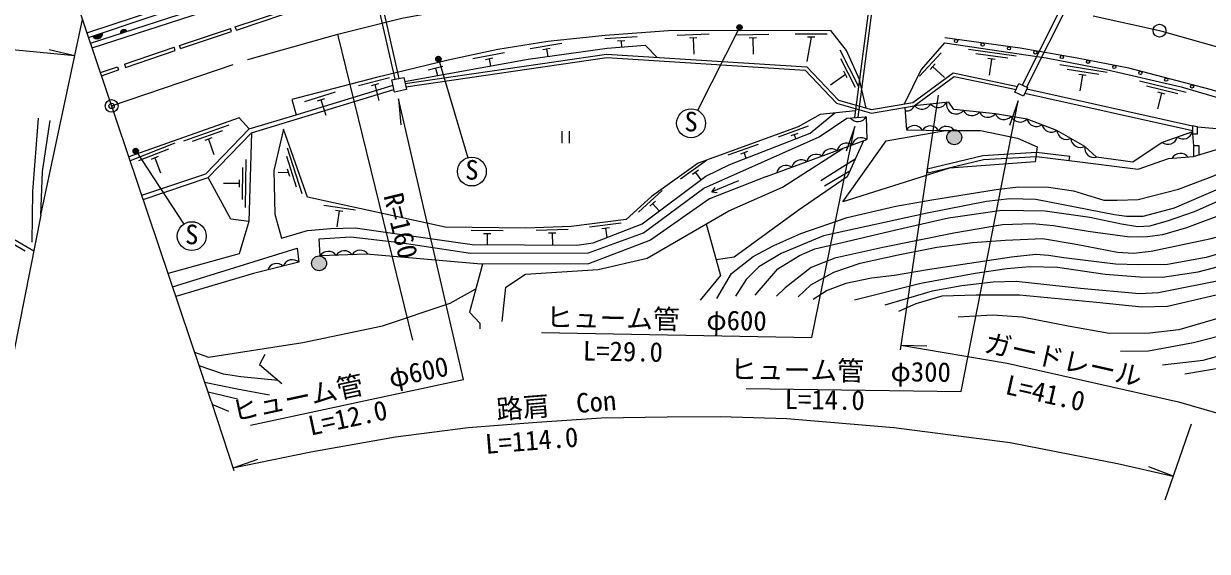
# Model space of a CAD drawing. Units: millimetres at full size, sheet at 1:1000; details may follow other scales. Extents: x 40000 to 680000, y 20000 to 380000.
# Drawn here: x 363040 to 473739, y 260875 to 310249 of the extents above; entities that cross this region are included whole.
import ezdxf
from ezdxf.enums import TextEntityAlignment as Align

# ---------------------------------------------------------------- set-up
doc = ezdxf.new("R2010")
doc.units = ezdxf.units.MM
doc.header["$LTSCALE"] = 1000
doc.header["$PDMODE"] = 32
doc.header["$PDSIZE"] = 500
doc.linetypes.add('CHAIN', pattern=[18.5, 12, -1.5, 3.5, -1.5])
for name, color, linetype, lineweight in [('M-BGD', 7, 'Continuous', 25), ('M-BGD-EXST', 7, 'Continuous', 25), ('M-BMK', 2, 'CHAIN', 13), ('M-BMK-OTRS', 5, 'Continuous', 25), ('M-BMK-SRVR', 3, 'Continuous', 25), ('M-STR-HTXT', 7, 'Continuous', 13)]:
    doc.layers.add(name, color=color, linetype=linetype, lineweight=lineweight)
doc.layers.add('M-OTRS', color=6, linetype='Continuous')
doc.styles.add('ＭＳ ゴシック', font='')
doc.styles.get('ＭＳ ゴシック').set_extended_font_data('MS Gothic')

msp = doc.modelspace()

# ---------------------------------------------------------------- hatches: boundary and pattern name
at = {"layer": 'M-BGD'}
for points in [[(370415, 309398), (369475, 309082, 0.82183)], [(372091, 309337), (372686, 309529, 0.84072)], [(450773, 299616, -1), (449373, 299616, -1)], [(391364, 287823, -1), (389964, 287823, -1)]]:
    msp.add_hatch(color=256, dxfattribs=at).paths.add_polyline_path(points)
at = {"layer": 'M-BGD-EXST'}
for points in [[(430206, 310017, -1), (429767, 309778, -1)], [(402041, 307070, -1), (401601, 306830, -1)], [(373736, 298460, -1), (373296, 298221, -1)]]:
    msp.add_hatch(color=256, dxfattribs=at).paths.add_polyline_path(points)

# ---------------------------------------------------------------- linework, layer by layer
at = {"layer": 'M-BGD'}
for p, q in [((440766, 301459), (444508, 329985)), ((441091, 301485), (444826, 329958)), ((462551, 316718), (456412, 304501)), ((463017, 316662), (456814, 304315)), ((397792, 305045), (395340, 315811)), ((398163, 305125), (395711, 315891)), ((369111, 308960), (380538, 312806)), ((382835, 309952), (387281, 311426)), ((382934, 309652), (387374, 311124)), ((377600, 308217), (382378, 309800)), ((377700, 307917), (382477, 309500)), ((382477, 309500), (382378, 309800)), ((382934, 309652), (382835, 309952)), ((420402, 309002), (417406, 308834)), ((427146, 309266), (424148, 309145)), ((426009, 308920), (425309, 308892)), ((425659, 308906), (425720, 307407)), ((432737, 309224), (429737, 309188)), ((431591, 308910), (430891, 308902)), ((431241, 308906), (431259, 307406)), ((438194, 309272), (435194, 309272)), ((436694, 308972), (436287, 306706)), ((437044, 308972), (436344, 308972)), ((372456, 306445), (377100, 308051)), ((372559, 306147), (377201, 307751)), ((377201, 307751), (377100, 308051)), ((377700, 307917), (377600, 308217)), ((413363, 308405), (410408, 307885)), ((412282, 307910), (411593, 307789)), ((411938, 307849), (412057, 307171)), ((419270, 308638), (418571, 308599)), ((418921, 308618), (418952, 308064)), ((441143, 304331), (439407, 307760)), ((455857, 307222), (451398, 307829)), ((407997, 307520), (405051, 306955)), ((406924, 307009), (406236, 306877)), ((406580, 306943), (406707, 306281)), ((440833, 304279), (439478, 306955)), ((448851, 307530), (446807, 305335)), ((455073, 307026), (452101, 307431)), ((453893, 306884), (453200, 306978)), ((453546, 306931), (453344, 305445)), ((370216, 305671), (371811, 306222)), ((370319, 305372), (371914, 305924)), ((371811, 306222), (371914, 305924)), ((372456, 306445), (372559, 306147)), ((402247, 306233), (400885, 305911)), ((401566, 306072), (401727, 305391)), ((440046, 305169), (439730, 305794)), ((448287, 306484), (447810, 305972)), ((448048, 306228), (449146, 305206)), ((464374, 305675), (459931, 306388)), ((463586, 305498), (460624, 305973)), ((397247, 305190), (394347, 304423)), ((396212, 304606), (395535, 304427)), ((395874, 304516), (396257, 303066)), ((439888, 305482), (438486, 304491)), ((462403, 305384), (461712, 305495)), ((462058, 305439), (461820, 303958)), ((471773, 303804), (467399, 304861)), ((392173, 303848), (389312, 302944)), ((456674, 303751), (472349, 300249)), ((456852, 304136), (472349, 300674)), ((470974, 303688), (468058, 304393)), ((469445, 303749), (469093, 302291)), ((469786, 303667), (469105, 303831)), ((388114, 303148), (388528, 301726)), ((391167, 303215), (390499, 303004)), ((390833, 303110), (391285, 301680)), ((382239, 300747), (377993, 299256)), ((381631, 300216), (378801, 299221)), ((413385, 300196), (413385, 299079)), ((414052, 300196), (414052, 299079)), ((436420, 300655), (433599, 299634)), ((472813, 300605), (472349, 300674)), ((377166, 299069), (372985, 297406)), ((380645, 299551), (379985, 299319)), ((380315, 299435), (380812, 298020)), ((431719, 298953), (428898, 297932)), ((432504, 295941), (441910, 299412)), ((435441, 299982), (434783, 299743)), ((435112, 299862), (435249, 299485)), ((472350, 299934), (472459, 298820)), ((376580, 298513), (373792, 297404)), ((375622, 297809), (374972, 297550)), ((388567, 294947), (387666, 297808)), ((389079, 294322), (387726, 298614)), ((430740, 298280), (430081, 298042)), ((430410, 298161), (430592, 297659)), ((460829, 297458), (460874, 297836)), ((472459, 297807), (474803, 298538)), ((375297, 297680), (375851, 296286)), ((383508, 293791), (383537, 296791)), ((383801, 293038), (383844, 297538)), ((426913, 297450), (424475, 295702)), ((437597, 295568), (440816, 297611)), ((447620, 296306), (447533, 296676)), ((383219, 294944), (383226, 295644)), ((387830, 296287), (386838, 296318)), ((387936, 295954), (387725, 296621)), ((426153, 296536), (425584, 296128)), ((425869, 296332), (426369, 295634)), ((437924, 295065), (440302, 296490)), ((383223, 295294), (381723, 295308)), ((422766, 294639), (420546, 292622)), ((427400, 294513), (427902, 294449)), ((422117, 293644), (421599, 293173)), ((421858, 293409), (422483, 292720)), ((394075, 292812), (391105, 293240)), ((392894, 292679), (392201, 292779)), ((392547, 292729), (392334, 291244)), ((418921, 291591), (415944, 291222)), ((417817, 291152), (417122, 291066)), ((390755, 288517), (390667, 290116)), ((407887, 290874), (404887, 290905)), ((406734, 290586), (406034, 290593)), ((406384, 290589), (406374, 289569)), ((413957, 291003), (410959, 290889)), ((412819, 290659), (412120, 290633)), ((412470, 290646), (412512, 289530)), ((417469, 291109), (417578, 290236)), ((361525, 289949), (363179, 288998)), ((383032, 275106), (380279, 275780)), ((382214, 273959), (380669, 274611))]:
    msp.add_line(p, q, dxfattribs=at)
for points in [[(369294, 308438), (380672, 312097), (389121, 314680), (394961, 316419)], [(369436, 307995), (380811, 311654), (389255, 314235), (395059, 315963)], [(368962, 309404), (380418, 313198), (380883, 311676)], [(441837, 302351), (441218, 305018), (440006, 307745), (438519, 309615), (423359, 309568), (417423, 309127), (412048, 308575), (407391, 307825), (402739, 306832), (396045, 305224), (388114, 303148)], [(488952, 298964), (479868, 302269), (474135, 304046), (466397, 306084), (461568, 307033), (456223, 307955), (449186, 308933)], [(398671, 304836), (410231, 306914), (417625, 307955), (421156, 308244), (422294, 307092)], [(445405, 302734), (446987, 305918), (449176, 308445), (458658, 307038), (464272, 305956), (471290, 304334), (479136, 302030), (482561, 300955), (482987, 300585)], [(398711, 304650), (417552, 307393), (436284, 306204), (439234, 303087), (442335, 302211), (446200, 302869), (449974, 305659), (455993, 304372)], [(398779, 304335), (417565, 307069), (436137, 305891), (439061, 302801), (442317, 301881), (446330, 302565), (450049, 305314), (455854, 304073)], [(311220, 305308), (311876, 305696), (312689, 305757), (319190, 302159), (328356, 294509), (333400, 292055), (352631, 289667), (361734, 290301), (363985, 289005)], [(374083, 294190), (380083, 296206), (384134, 300399), (388528, 301726), (397588, 304492)], [(374213, 293802), (380308, 295850), (384354, 300038), (388647, 301334), (397674, 304091)], [(445454, 302415), (445592, 300323), (449266, 300242)], [(463387, 297742), (462276, 298751), (459679, 300252), (456878, 301327), (453917, 301810), (450023, 302217), (449568, 302911), (446330, 302565)], [(364380, 301411), (363852, 294542), (363814, 289813)], [(364645, 292338), (364815, 296425), (365514, 301190)], [(384134, 300399), (383192, 301444), (372866, 297803)], [(387354, 300362), (386432, 296501), (386537, 292433), (387154, 290191), (389577, 290898), (391760, 291094), (394056, 291147), (404985, 289572), (414775, 289518), (416308, 289743), (420887, 291523), (426836, 295985), (429069, 297062), (436609, 300018), (438903, 301891)], [(390667, 290116), (393624, 290313), (398220, 289757), (404824, 288759), (415874, 288815), (421013, 290688), (426639, 294849), (437445, 299675), (440024, 301399), (441846, 301546), (441910, 299412)], [(440849, 302093), (437528, 301748), (435475, 300594), (426125, 297210), (421753, 294076), (419372, 291913), (414246, 291278), (410008, 291117), (402463, 291193)], [(384354, 300038), (384109, 291727), (383183, 288717), (376550, 286860)], [(402463, 291193), (389597, 294024), (387354, 300362)], [(472349, 300143), (469521, 299141), (466772, 297304), (463387, 297742)], [(472349, 300674), (472350, 299934), (472813, 299934), (472813, 300605)], [(472813, 300605), (474606, 300433), (474803, 298538)], [(441587, 299293), (440045, 295929), (435471, 292760), (429500, 288407), (427806, 288159)], [(407793, 282386), (408123, 285603), (409963, 286810), (416781, 287249), (421337, 288312), (429002, 292741), (433996, 294959), (439642, 298575)], [(427869, 284517), (429250, 286881), (431279, 288462), (433188, 289498), (435711, 290603), (440041, 292115), (444610, 293172), (447969, 293772), (453995, 294726), (456081, 294982), (458889, 294957), (461237, 294598), (464070, 293749), (465317, 293721), (467259, 293787), (471045, 294750), (474240, 295988), (478749, 297899), (480572, 298446)], [(485536, 298105), (480995, 297376), (479241, 296800), (474761, 294756), (470646, 293000), (467717, 292219), (466174, 292202), (465047, 292371), (457696, 293805), (455272, 293856), (453081, 293610), (447549, 292507), (437845, 290388), (433895, 288758), (431801, 287488), (430625, 286301), (429606, 284748)], [(447533, 296676), (452758, 297907), (457759, 298213), (460874, 297836)], [(447620, 296306), (452814, 297529), (457748, 297832), (460829, 297458)], [(460829, 297458), (467285, 296626), (470097, 297631), (472459, 297807)], [(472962, 297964), (472961, 298820), (472459, 298820), (472459, 297807)], [(431440, 284831), (433573, 287307), (435603, 288552), (437037, 289183), (440006, 289873), (444616, 290953), (449538, 292075), (454509, 292812), (458564, 292736), (462750, 292137), (465714, 291516), (467248, 291270), (468359, 291346), (470000, 291813), (472535, 292660), (476403, 294399), (480459, 295977), (482663, 296630), (483638, 296850), (485112, 297046)], [(384109, 291727), (382410, 291960), (380308, 295850)], [(432504, 295941), (427188, 293846), (421662, 290006), (415859, 287779), (405816, 287760), (395110, 288675), (390755, 288517)], [(485649, 295984), (480556, 294433), (475613, 292593), (471784, 291152), (469558, 290502), (468141, 290299), (466477, 290269), (462580, 290802), (459341, 291337), (457389, 291529), (454568, 291415), (450039, 290640), (443398, 289311), (438917, 288296), (436684, 287433), (434271, 285529), (433458, 284736)], [(429887, 295552), (427400, 294513), (427707, 294915)], [(435487, 284690), (436673, 285816), (438811, 287007), (441277, 287847), (444840, 288623), (448428, 289338), (451769, 289774), (454855, 290005), (458334, 290157), (461461, 289624), (465333, 288854), (466830, 288787), (468489, 288951), (474087, 290146), (476721, 290874), (479915, 292359), (483517, 293797), (485222, 294339), (486709, 294599)], [(487925, 292909), (484427, 291908), (479571, 290114), (473624, 288370), (470027, 287708), (467295, 287683), (465159, 287757), (460305, 288347), (458893, 288567), (457715, 288653), (455426, 288407), (447560, 287209), (444481, 286700), (442318, 286424), (439939, 285933), (438188, 285291), (436861, 284430)], [(426869, 291509), (428216, 286696), (426307, 284375)], [(440735, 284413), (446934, 285972), (452034, 286906), (454973, 287338), (457134, 287522), (459736, 287473), (464188, 286810), (467429, 286564), (469540, 286528), (472873, 287031), (476802, 288050), (483795, 290054), (488114, 291264)], [(376970, 285610), (388625, 289236), (388776, 287926), (384544, 286886), (377265, 284735)], [(489084, 289912), (475606, 286348), (469179, 285054), (467392, 284968), (461880, 285483), (455860, 286134), (453709, 286048), (450795, 285728), (448014, 285211), (443583, 283922)], [(444887, 283335), (446512, 284074), (448953, 284783), (452119, 284882), (456170, 284871), (463376, 284193), (467607, 283738), (470026, 283824), (474556, 284891), (481745, 286490), (486704, 287582), (489408, 288042)], [(405965, 287760), (404727, 283247), (405705, 282216), (405705, 281682)], [(489870, 286356), (484314, 285171), (478251, 283705), (471068, 281613), (468358, 281291), (464544, 281252), (460711, 281936), (456423, 282786), (453646, 282972), (450429, 282797)], [(379020, 279520), (380329, 279047), (389161, 280411), (396614, 281981), (402935, 284107), (405328, 285439)], [(465610, 279590), (468228, 279649), (472442, 280423), (478903, 282055), (484379, 283472), (490116, 284615), (492344, 284852)], [(469561, 278314), (473359, 278771), (477161, 279828), (483834, 281752), (488554, 283046), (490058, 283503), (491546, 283808), (493117, 283810)], [(471650, 277479), (476787, 278345), (483516, 280093), (487780, 281168), (493304, 282426)], [(385592, 279301), (385101, 278361), (387192, 276580)], [(386847, 276873), (383355, 277205), (381744, 277459), (379456, 278224)], [(379965, 276712), (382995, 276073), (386033, 275515)]]:
    msp.add_lwpolyline(points, dxfattribs=at)
for points in [[(397483, 304978), (398589, 305217), (398834, 304084), (397727, 303845)], [(456116, 304638), (456913, 304269), (456548, 303478), (455750, 303847)], [(439639, 293584), (443698, 299271), (449266, 300242), (452516, 300242), (455971, 299532), (457830, 298738), (457636, 297312), (449620, 296732)]]:
    msp.add_lwpolyline(points, close=True, dxfattribs=at)
for centre, radius in [((450244, 308634), 150), ((452720, 308290), 150), ((455196, 307946), 150), ((457665, 307554), 150), ((460129, 307129), 150), ((462588, 306680), 150), ((465041, 306198), 150), ((467478, 305644), 150), ((469895, 305008), 150), ((472313, 304371), 150), ((450073, 299616), 700), ((390664, 287823), 700)]:
    msp.add_circle(centre, radius, dxfattribs=at)
for centre, radius, start, end in [((369914, 309333), 505, 209.77321, 7.4314), ((372405, 309381), 318, 27.72145, 187.93918), ((445574, 302990), 903, 263.68374, 332.24886), ((447066, 303149), 903, 219.95891, 332.24886), ((448557, 303309), 903, 219.95891, 332.24886), ((450240, 302700), 903, 167.96215, 320.17648), ((441058, 301988), 903, 218.46993, 330.75988), ((451732, 302544), 903, 207.88653, 320.17648), ((453224, 302388), 903, 207.88653, 320.17648), ((454738, 302186), 903, 204.59742, 316.88736), ((456219, 301944), 903, 204.59742, 316.88736), ((457759, 301528), 903, 192.85824, 305.14818), ((446331, 299804), 903, 32.59375, 144.8837), ((447831, 299771), 903, 32.59375, 144.8837), ((449330, 299738), 903, 32.59375, 144.8837), ((459159, 300990), 903, 192.85824, 305.14818), ((460580, 300312), 903, 183.83174, 296.12168), ((471474, 300367), 903, 233.37102, 345.66097), ((439973, 298161), 903, 54.10893, 166.39888), ((441380, 298680), 903, 54.10893, 166.39888), ((461879, 299562), 903, 183.83174, 296.12168), ((470061, 299866), 903, 233.37102, 345.66097), ((437158, 297122), 903, 54.10893, 166.39888), ((438566, 297642), 903, 54.10893, 166.39888), ((463170, 298619), 903, 171.60781, 283.89776), ((471240, 297211), 903, 38.12475, 150.41469), ((434344, 296084), 903, 54.10893, 166.39888), ((435751, 296603), 903, 54.10893, 166.39888), ((391523, 288041), 903, 35.93162, 148.22157), ((393022, 288095), 903, 35.93162, 148.22157), ((394521, 288150), 903, 35.93162, 148.22157), ((388168, 287259), 903, 47.67053, 159.96048), ((386711, 286901), 903, 47.67053, 159.96048)]:
    msp.add_arc(centre, radius, start, end, dxfattribs=at)
at = {"layer": 'M-BGD-EXST'}
for p, q in [((429987, 309898), (426065, 302132)), ((401821, 306950), (404572, 297705)), ((373516, 298341), (378018, 291497))]:
    msp.add_line(p, q, dxfattribs=at)
for centre, radius in [((429987, 309898), 250), ((401821, 306950), 250), ((425456, 300927), 1350), ((373516, 298341), 250), ((404957, 296411), 1350), ((378759, 290369), 1350)]:
    msp.add_circle(centre, radius, dxfattribs=at)
at = {"layer": 'M-BMK'}
msp.add_lwpolyline([(371268, 302553), (383999, 306885), (392419, 309264), (398413, 310764), (407835, 312515), (417791, 313691), (426573, 314169), (433776, 314220), (440617, 313925), (449916, 313122), (463069, 310977), (469269, 309598), (477878, 307182), (484327, 305017), (491236, 302360), (498289, 299293), (508021, 294072), (517592, 288322), (531459, 279495), (556488, 262606)], dxfattribs=at)
at = {"layer": 'M-BMK-OTRS'}
for p, q in [((380563, 274935), (362187, 329531)), ((364645, 292338), (354047, 238829))]:
    msp.add_line(p, q, dxfattribs=at)
at = {"layer": 'M-BMK-SRVR'}
for centre in [(469269, 309598), (371268, 302553)]:
    msp.add_circle(centre, 600, dxfattribs=at)
at = {"layer": 'M-OTRS'}
msp.add_point((371268, 302553), dxfattribs=at)
at = {"layer": 'M-STR-HTXT'}
for p, q in [((364645, 292338), (368548, 310632)), ((399425, 280646), (392419, 309264)), ((367822, 307231), (365435, 307802)), ((448563, 303564), (444999, 279724)), ((398095, 303218), (398311, 300773)), ((456038, 303036), (455235, 300716)), ((440786, 300621), (439965, 298308)), ((445063, 280156), (447517, 280093)), ((380563, 274935), (382689, 268445)), ((469782, 265700), (472247, 272791)), ((382640, 268679), (384951, 269508)), ((470551, 267914), (468254, 268779))]:
    msp.add_line(p, q, dxfattribs=at)
for points in [[(367822, 307231), (321623, 311655), (288069, 314985), (284791, 315450)], [(384249, 272691), (404173, 276953), (398095, 303218)], [(430595, 276125), (450707, 275837), (456038, 303036)], [(411454, 281343), (436755, 280886), (440786, 300621)], [(445063, 280156), (455029, 278497), (471056, 274875), (477199, 273093)], [(382614, 268674), (389900, 270188), (397815, 271603), (404599, 272449), (411020, 272958), (417068, 273369), (423208, 273474), (428177, 273499), (434405, 273293), (444422, 272473), (455307, 271063), (465326, 269085), (470551, 267914)]]:
    msp.add_lwpolyline(points, dxfattribs=at)

# ---------------------------------------------------------------- texts
at = {"layer": 'M-BGD-EXST', "style": 'ＭＳ ゴシック'}
for p in [(424801, 299634), (404302, 295119), (378104, 289077)]:
    msp.add_text('S', height=1833, rotation=358.508, dxfattribs=at).set_placement(p, align=Align.BOTTOM_LEFT)
at = {"layer": 'M-STR-HTXT', "style": 'ＭＳ ゴシック'}
for s, rotation, p in [('R=160', 283.756, (396151, 294021)), ('ヒューム管\u3000φ600', 358.964, (411869, 281336)), ('ガードレール', 347.265, (452648, 279035)), ('L=29.0', 358.964, (415317, 278188)), ('ヒューム管\u3000φ600', 12.073, (382846, 272501)), ('ヒューム管\u3000φ300', 359.18, (429099, 276469)), ('L=41.0', 347.265, (454627, 275078)), ('路肩\u3000Con', 4.534, (407349, 272667)), ('L=14.0', 359.18, (434196, 273651)), ('L=12.0', 12.073, (389994, 271158)), ('L=114.0', 4.534, (406313, 269444))]:
    msp.add_text(s, height=1833, rotation=rotation, dxfattribs=at).set_placement(p, align=Align.BOTTOM_LEFT)

doc.saveas('drawing.dxf')
